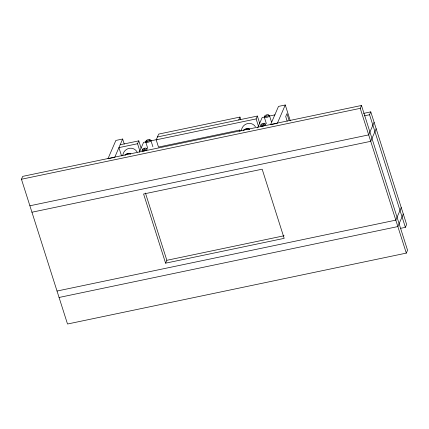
<?xml version="1.0" encoding="UTF-8"?>
<svg xmlns="http://www.w3.org/2000/svg" width="429" height="429" viewBox="0 0 429 429"><rect width="100%" height="100%" fill="white"/><g stroke="black" fill="none" stroke-linecap="round" stroke-linejoin="round"><path stroke-width="0.64" d="M21.45 179.247L22.694 176.378L361.481 105.475L407.55 250.241L406.306 253.11L67.519 324.013L21.45 179.247L360.237 108.349L361.481 105.475M114.731 157.32L122.651 139.023L115.873 140.439L107.958 158.741L114.114 157.448M122.758 155.614C123.632 147.908 133.237 145.334 137.2 152.102M139.859 150.97L137.559 143.731L138.798 140.862L120.168 144.761M139.377 152.097L143.586 142.358L146.155 141.822M240.176 131.226L239.806 130.057L158.494 147.072L156.188 139.833L158.676 134.095L239.983 117.074L240.787 119.605M165.594 263.17L143.586 194.005L262.162 169.192L284.175 238.352L165.594 263.17L166.838 260.301L145.431 193.039M238.744 119.948L239.983 117.074M239.285 131.253L239.806 130.057M241.334 130.802C242.069 123.493 251.201 120.57 255.421 126.705M258.435 126.158L256.134 118.919L257.373 116.05L157.432 136.964M257.69 127.89L262.162 117.546L264.736 117.004M270.576 124.705L278.491 106.408L285.269 104.987L290.31 120.822M277.349 123.289L285.269 104.987M400.793 228.298L405.384 227.338L369.551 114.747L370.79 111.872L363.583 113.385M374.12 122.329L368.683 134.888L29.896 205.786M376.169 128.764L370.731 141.323L31.944 212.221M401.249 207.577L395.817 220.136L57.025 291.039M403.298 214.012L397.86 226.571L59.073 297.469M405.384 227.338L406.622 224.469L370.79 111.872M150.654 140.878L157.078 139.538M269.23 116.066L275.016 114.854M137.559 143.731L118.924 147.63L121.563 155.931M156.188 139.833L256.134 118.919M271.192 124.576L276.732 123.418M364.307 115.841L369.551 114.747M166.838 260.301L284.105 235.757M360.237 108.349L406.306 253.11M289.001 120.099L286.953 113.664L285.709 116.532L287.199 121.214M269.455 115.589L271.477 121.938M264.334 117.267L266.355 123.616M257.373 116.05L259.679 123.284M150.879 140.406L152.901 146.75M145.758 142.079L147.78 148.429M138.798 140.862L141.103 148.102M122.651 139.023L124.265 144.09M264.934 123.847A2.697 0.922 -17.7 0 1 265.095 125.145A2.697 0.922 -17.7 0 1 261.497 126.239A2.697 0.922 -17.7 0 1 261.159 124.989M262.714 124.217A2.697 0.922 -17.7 0 1 263.637 123.965M146.487 148.675A2.697 0.922 -17.7 0 1 146.434 150.016A2.697 0.922 -17.7 0 1 142.873 151.051A2.697 0.922 -17.7 0 1 142.584 149.807M143.962 149.099A2.697 0.922 -17.7 0 1 144.873 148.82M268.661 115.235A2.697 0.922 -17.7 0 1 268.822 116.532A2.697 0.922 -17.7 0 1 265.219 117.626A2.697 0.922 -17.7 0 1 264.886 116.377M266.441 115.605A2.697 0.922 -17.7 0 1 266.994 115.439M149.48 140.063A2.697 0.922 -17.7 0 1 150.402 141.238A2.697 0.922 -17.7 0 1 146.466 142.428A2.697 0.922 -17.7 0 1 146.852 140.857M147.689 140.487A2.697 0.922 -17.7 0 1 148.236 140.304M243.329 130.625A5.615 5.057 23.4 0 1 249.678 129.295M243.173 130.77A5.615 5.057 23.4 0 1 249.737 129.156M125 155.169A5.615 5.057 23.4 0 1 130.727 153.973M125.064 155.025A5.615 5.057 23.4 0 1 130.786 153.829M262.071 125.166A2.156 0.74 -17.7 0 0 264.966 123.579A2.156 0.74 -17.7 0 0 261.695 123.943A2.156 0.74 -17.7 0 0 262.071 125.166M143.495 149.984A2.156 0.74 -17.7 0 0 146.391 148.396A2.156 0.74 -17.7 0 0 143.12 148.761A2.156 0.74 -17.7 0 0 143.495 149.984M265.798 116.559A2.156 0.74 -17.7 0 0 268.693 114.967A2.156 0.74 -17.7 0 0 265.422 115.331A2.156 0.74 -17.7 0 0 265.798 116.559M147.222 141.372A2.156 0.74 -17.7 0 0 150.118 139.784A2.156 0.74 -17.7 0 0 146.847 140.149A2.156 0.74 -17.7 0 0 147.222 141.372"/></g></svg>
